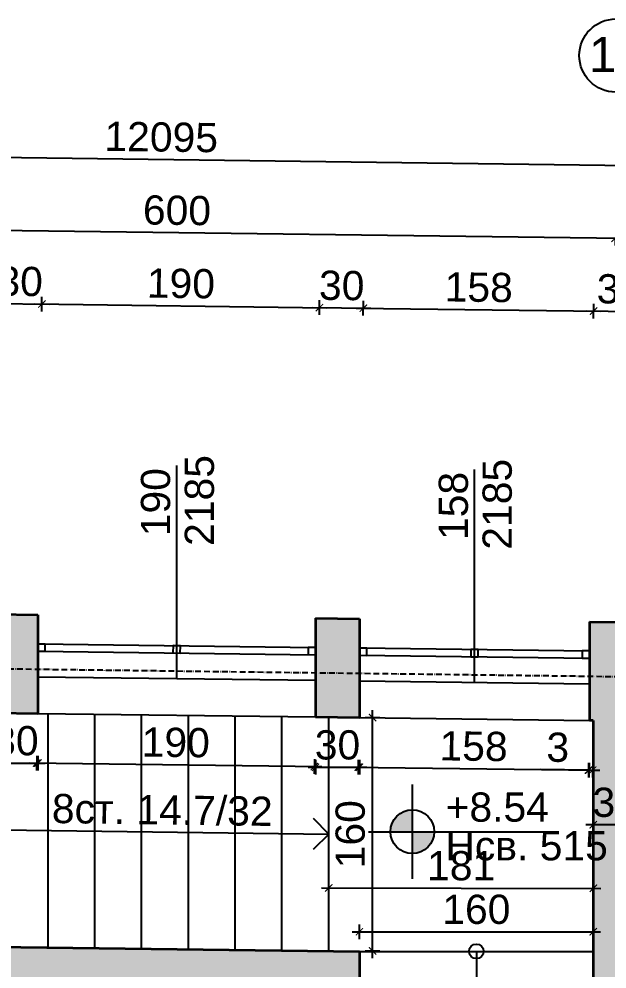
# Model space of a CAD drawing. Header units: inches. Extents: x -72385 to 39588, y -6525 to 66685.
# Drawn here: x -46363 to -45960, y 9829 to 10479 of the extents above; entities that cross this region are included whole.
import ezdxf

# ---------------------------------------------------------------- set-up
doc = ezdxf.new("R2010")
doc.units = ezdxf.units.IN
doc.header["$MEASUREMENT"] = 0
doc.linetypes.add('DashDot', pattern=[0.6, 0.4, -0.1, 0, -0.1])
for name, color, linetype, lineweight in [('Изгледни линии', 253, 'Continuous', 25), ('Надписи Hсв', 252, 'Continuous', 25), ('Надписи коти външни', 252, 'Continuous', 25), ('Надписи коти вътрешни', 252, 'Continuous', 25), ('Надписи нива', 252, 'Continuous', 25), ('Надписи Оси', 252, 'Continuous', 25), ('Надписи прозорци', 252, 'Continuous', 25), ('Оси', 252, 'DashDot', 25), ('Прозорци', 251, 'Continuous', 25), ('Разрезни линии', 7, 'Continuous', 35), ('Щрих стени', 254, 'Continuous', 25)]:
    doc.layers.add(name, color=color, linetype=linetype, lineweight=lineweight)
doc.styles.add('Arial Regular', font='arial.ttf')
doc.styles.get("Standard").update_dxf_attribs({"font": 'arial.ttf'})
doc.dimstyles.new('Annotative', dxfattribs={"dimscale": 0, "dimtxt": 20, "dimasz": 5, "dimexe": 5, "dimexo": 5, "dimgap": 5, "dimtad": 1, "dimdec": 0, "dimzin": 0, "dimdsep": 46, "dimtxsty": 'Standard', "dimblk": 'ARCHTICK', "dimcen": 5, "dimdle": 5, "dimadec": 0, "dimazin": 0, "dimtfac": 1, "dimtdec": 0, "dimtofl": 0, "dimtmove": 0, "dimatfit": 3, "dimldrblk": 'ARCHTICK', "dimfxl": 5, "dimfxlon": 1, "dimtolj": 1, "dimtzin": 0, "dimarcsym": 1})

# ---------------------------------------------------------------- blocks, each defined once
blk = doc.blocks.new('_ArchTick')
at = {"color": 0, "linetype": 'ByBlock', "const_width": 0.15}
blk.add_lwpolyline([(-0.5, -0.5), (0.5, 0.5)], dxfattribs=at)
blk = doc.blocks.new('*D2317')
at = {"layer": 'Defpoints', "color": 0, "ltscale": 50, "transparency": 16777216}
for p in [(-46349.84, 10034.02), (-46159.84, 10031.6), (-46160.65, 9967.6)]:
    blk.add_point(p, dxfattribs=at)
at = {"layer": 'Надписи коти вътрешни', "color": 0, "lineweight": -2, "ltscale": 50, "transparency": 16777216}
for p, q in [((-46355.65, 9970.08), (-46155.65, 9967.54)), ((-46350.59, 9975.02), (-46350.72, 9965.02)), ((-46160.59, 9972.6), (-46160.72, 9962.6))]:
    blk.add_line(p, q, dxfattribs=at)
at = {"layer": 'Надписи коти вътрешни', "color": 0, "lineweight": -2, "ltscale": 50, "transparency": 16777216, "xscale": 5, "yscale": 5, "zscale": 5}
for p, rotation in [((-46350.65, 9970.02), 179.2706286525462), ((-46160.65, 9967.6), 359.2706286525462)]:
    blk.add_blockref('_ArchTick', p, dxfattribs=dict(at, rotation=rotation))
at = {"layer": 'Надписи коти вътрешни', "color": 0, "ltscale": 50, "transparency": 16777216, "insert": (-46255.46, 9984.02), "char_height": 20, "attachment_point": 5, "rotation": 359.27063}
blk.add_mtext('\\A1;190', dxfattribs=at)
blk = doc.blocks.new('*D2318')
at = {"layer": 'Defpoints', "color": 0, "ltscale": 50, "transparency": 16777216}
for p in [(-46379.84, 10004.41), (-46349.84, 10004.03), (-46349.84, 9969.95)]:
    blk.add_point(p, dxfattribs=at)
at = {"layer": 'Надписи коти вътрешни', "color": 0, "lineweight": -2, "ltscale": 50, "transparency": 16777216}
for p, q in [((-46384.84, 9969.95), (-46344.84, 9969.95)), ((-46379.84, 9974.95), (-46379.84, 9964.95)), ((-46349.84, 9974.95), (-46349.84, 9964.95))]:
    blk.add_line(p, q, dxfattribs=at)
at = {"layer": 'Надписи коти вътрешни', "color": 0, "lineweight": -2, "ltscale": 50, "transparency": 16777216, "xscale": 5, "yscale": 5, "zscale": 5, "rotation": 180}
blk.add_blockref('_ArchTick', (-46379.84, 9969.95), dxfattribs=at)
at = {"layer": 'Надписи коти вътрешни', "color": 0, "lineweight": -2, "ltscale": 50, "transparency": 16777216, "xscale": 5, "yscale": 5, "zscale": 5}
blk.add_blockref('_ArchTick', (-46349.84, 9969.95), dxfattribs=at)
at = {"layer": 'Надписи коти вътрешни', "color": 0, "ltscale": 50, "transparency": 16777216, "insert": (-46364.84, 9985.17), "char_height": 20, "attachment_point": 5}
blk.add_mtext('\\A1;30', dxfattribs=at)
blk = doc.blocks.new('*D2313')
at = {"layer": 'Defpoints', "color": 0, "ltscale": 50, "transparency": 16777216}
for p in [(-46129.84, 10031.22), (-45972.34, 10029.21), (-45973.15, 9965.21)]:
    blk.add_point(p, dxfattribs=at)
at = {"layer": 'Надписи коти вътрешни', "color": 0, "lineweight": -2, "ltscale": 50, "transparency": 16777216}
for p, q in [((-46130.59, 9972.22), (-46130.72, 9962.22)), ((-45973.09, 9970.21), (-45973.22, 9960.21)), ((-46135.65, 9967.28), (-45968.15, 9965.15))]:
    blk.add_line(p, q, dxfattribs=at)
at = {"layer": 'Надписи коти вътрешни', "color": 0, "lineweight": -2, "ltscale": 50, "transparency": 16777216, "xscale": 5, "yscale": 5, "zscale": 5}
for p, rotation in [((-46130.65, 9967.22), 179.2706286525449), ((-45973.15, 9965.21), 359.2706286525449)]:
    blk.add_blockref('_ArchTick', p, dxfattribs=dict(at, rotation=rotation))
at = {"layer": 'Надписи коти вътрешни', "color": 0, "ltscale": 50, "transparency": 16777216, "insert": (-46051.71, 9981.43), "char_height": 20, "attachment_point": 5, "rotation": 359.27063}
blk.add_mtext('\\A1;158', dxfattribs=at)
blk = doc.blocks.new('*D2314')
at = {"layer": 'Defpoints', "color": 0, "ltscale": 50, "transparency": 16777216}
for p in [(-46159.84, 10001.61), (-46129.84, 10001.21), (-46129.84, 9967.1)]:
    blk.add_point(p, dxfattribs=at)
at = {"layer": 'Надписи коти вътрешни', "color": 0, "lineweight": -2, "ltscale": 50, "transparency": 16777216}
for p, q in [((-46159.84, 9972.1), (-46159.84, 9962.1)), ((-46129.84, 9972.1), (-46129.84, 9962.1)), ((-46164.84, 9967.1), (-46124.84, 9967.1))]:
    blk.add_line(p, q, dxfattribs=at)
at = {"layer": 'Надписи коти вътрешни', "color": 0, "lineweight": -2, "ltscale": 50, "transparency": 16777216, "xscale": 5, "yscale": 5, "zscale": 5, "rotation": 180}
blk.add_blockref('_ArchTick', (-46159.84, 9967.1), dxfattribs=at)
at = {"layer": 'Надписи коти вътрешни', "color": 0, "lineweight": -2, "ltscale": 50, "transparency": 16777216, "xscale": 5, "yscale": 5, "zscale": 5}
blk.add_blockref('_ArchTick', (-46129.84, 9967.1), dxfattribs=at)
at = {"layer": 'Надписи коти вътрешни', "color": 0, "ltscale": 50, "transparency": 16777216, "insert": (-46144.84, 9982.31), "char_height": 20, "attachment_point": 5}
blk.add_mtext('\\A1;30', dxfattribs=at)
blk = doc.blocks.new('*D2315')
at = {"layer": 'Defpoints', "color": 0, "ltscale": 50, "transparency": 16777216}
for p in [(-45972.34, 9999.21), (-45969.84, 9999.18), (-45972.77, 9965.21)]:
    blk.add_point(p, dxfattribs=at)
at = {"layer": 'Надписи коти вътрешни', "color": 0, "lineweight": -2, "ltscale": 50, "transparency": 16777216}
for p, q in [((-45972.71, 9970.21), (-45972.83, 9960.21)), ((-45970.21, 9970.18), (-45970.33, 9960.18)), ((-45972.77, 9965.21), (-46005.86, 9965.63)), ((-45970.27, 9965.18), (-45965.27, 9965.11))]:
    blk.add_line(p, q, dxfattribs=at)
at = {"layer": 'Надписи коти вътрешни', "color": 0, "lineweight": -2, "ltscale": 50, "transparency": 16777216, "xscale": 5, "yscale": 5, "zscale": 5}
for p, rotation in [((-45972.77, 9965.21), 359.2706286525879), ((-45970.27, 9965.18), 179.2706286525879)]:
    blk.add_blockref('_ArchTick', p, dxfattribs=dict(at, rotation=rotation))
at = {"layer": 'Надписи коти вътрешни', "color": 0, "ltscale": 50, "transparency": 16777216, "insert": (-45994.12, 9980.7), "char_height": 20, "attachment_point": 5, "rotation": 359.27063}
blk.add_mtext('\\A1;3', dxfattribs=at)
blk = doc.blocks.new('*D2333')
at = {"layer": 'Defpoints', "color": 0, "ltscale": 50, "transparency": 16777216}
for p in [(-45969.84, 9854.6), (-46129.84, 9841.2), (-45969.84, 9841.2)]:
    blk.add_point(p, dxfattribs=at)
at = {"layer": 'Надписи коти вътрешни', "color": 0, "lineweight": -2, "ltscale": 50, "transparency": 16777216}
for p, q in [((-46129.84, 9849.6), (-46129.84, 9859.6)), ((-45969.84, 9849.6), (-45969.84, 9859.6)), ((-46134.84, 9854.6), (-45964.84, 9854.6))]:
    blk.add_line(p, q, dxfattribs=at)
at = {"layer": 'Надписи коти вътрешни', "color": 0, "lineweight": -2, "ltscale": 50, "transparency": 16777216, "xscale": 5, "yscale": 5, "zscale": 5, "rotation": 180}
blk.add_blockref('_ArchTick', (-46129.84, 9854.6), dxfattribs=at)
at = {"layer": 'Надписи коти вътрешни', "color": 0, "lineweight": -2, "ltscale": 50, "transparency": 16777216, "xscale": 5, "yscale": 5, "zscale": 5}
blk.add_blockref('_ArchTick', (-45969.84, 9854.6), dxfattribs=at)
at = {"layer": 'Надписи коти вътрешни', "color": 0, "ltscale": 50, "transparency": 16777216, "insert": (-46049.84, 9869.81), "char_height": 20, "attachment_point": 5}
blk.add_mtext('\\A1;160', dxfattribs=at)
blk = doc.blocks.new('*D2334')
at = {"layer": 'Defpoints', "color": 0, "ltscale": 50, "transparency": 16777216}
for p in [(-46150.84, 10001.17), (-46120.83, 10001.17), (-46150.84, 9841.47)]:
    blk.add_point(p, dxfattribs=at)
at = {"layer": 'Надписи коти вътрешни', "color": 0, "lineweight": -2, "ltscale": 50, "transparency": 16777216}
for p, q in [((-46120.83, 9836.47), (-46120.83, 10006.17)), ((-46125.83, 10001.17), (-46115.83, 10001.17)), ((-46125.83, 9841.47), (-46115.83, 9841.47))]:
    blk.add_line(p, q, dxfattribs=at)
at = {"layer": 'Надписи коти вътрешни', "color": 0, "lineweight": -2, "ltscale": 50, "transparency": 16777216, "xscale": 5, "yscale": 5, "zscale": 5}
for p, rotation in [((-46120.83, 10001.17), 90), ((-46120.83, 9841.47), 270)]:
    blk.add_blockref('_ArchTick', p, dxfattribs=dict(at, rotation=rotation))
at = {"layer": 'Надписи коти вътрешни', "color": 0, "ltscale": 50, "transparency": 16777216, "insert": (-46136.04, 9921.32), "char_height": 20, "attachment_point": 5, "rotation": 90}
blk.add_mtext('\\A1;160', dxfattribs=at)
blk = doc.blocks.new('*D2335')
at = {"layer": 'Defpoints', "color": 0, "ltscale": 50, "transparency": 16777216}
for p in [(-45969.77, 9884.31), (-46150.84, 9841.47), (-45969.84, 9841.2)]:
    blk.add_point(p, dxfattribs=at)
at = {"layer": 'Надписи коти вътрешни', "color": 0, "lineweight": -2, "ltscale": 50, "transparency": 16777216}
for p, q in [((-46150.78, 9879.57), (-46150.77, 9889.57)), ((-45969.78, 9879.31), (-45969.77, 9889.31)), ((-46155.77, 9884.58), (-45964.77, 9884.3))]:
    blk.add_line(p, q, dxfattribs=at)
at = {"layer": 'Надписи коти вътрешни', "color": 0, "lineweight": -2, "ltscale": 50, "transparency": 16777216, "xscale": 5, "yscale": 5, "zscale": 5}
for p, rotation in [((-46150.77, 9884.57), 179.9153722951417), ((-45969.77, 9884.31), 359.9153722951417)]:
    blk.add_blockref('_ArchTick', p, dxfattribs=dict(at, rotation=rotation))
at = {"layer": 'Надписи коти вътрешни', "color": 0, "ltscale": 50, "transparency": 16777216, "insert": (-46060.25, 9899.65), "char_height": 20, "attachment_point": 5, "rotation": 359.91537}
blk.add_mtext('\\A1;181', dxfattribs=at)
blk = doc.blocks.new('*D6177')
at = {"layer": 'Defpoints', "color": 0, "ltscale": 50, "transparency": 16777216}
for p in [(-46157.13, 10281.58), (-46349.84, 10071.52), (-46159.84, 10069.1)]:
    blk.add_point(p, dxfattribs=at)
at = {"layer": 'Надписи коти външни', "color": 0, "lineweight": -2, "ltscale": 50, "transparency": 16777216}
for p, q in [((-46347.2, 10279), (-46347.07, 10289)), ((-46352.13, 10284.07), (-46152.13, 10281.52)), ((-46157.2, 10276.59), (-46157.07, 10286.58))]:
    blk.add_line(p, q, dxfattribs=at)
at = {"layer": 'Надписи коти външни', "color": 0, "lineweight": -2, "ltscale": 50, "transparency": 16777216, "xscale": 5, "yscale": 5, "zscale": 5}
for p, rotation in [((-46347.13, 10284), 179.2706286525463), ((-46157.13, 10281.58), 359.2706286525462)]:
    blk.add_blockref('_ArchTick', p, dxfattribs=dict(at, rotation=rotation))
at = {"layer": 'Надписи коти външни', "color": 0, "ltscale": 50, "transparency": 16777216, "insert": (-46251.94, 10298), "char_height": 20, "attachment_point": 5, "rotation": 359.27063}
blk.add_mtext('\\A1;190', dxfattribs=at)
blk = doc.blocks.new('*D6178')
at = {"layer": 'Defpoints', "color": 0, "ltscale": 50, "transparency": 16777216}
for p in [(-46127.13, 10281.2), (-46159.84, 10069.1), (-46129.84, 10068.72)]:
    blk.add_point(p, dxfattribs=at)
at = {"layer": 'Надписи коти външни', "color": 0, "lineweight": -2, "ltscale": 50, "transparency": 16777216}
for p, q in [((-46162.13, 10281.65), (-46122.13, 10281.14)), ((-46157.2, 10276.59), (-46157.07, 10286.58)), ((-46127.2, 10276.2), (-46127.07, 10286.2))]:
    blk.add_line(p, q, dxfattribs=at)
at = {"layer": 'Надписи коти външни', "color": 0, "lineweight": -2, "ltscale": 50, "transparency": 16777216, "xscale": 5, "yscale": 5, "zscale": 5}
for p, rotation in [((-46157.13, 10281.58), 179.2706286525466), ((-46127.13, 10281.2), 359.2706286525466)]:
    blk.add_blockref('_ArchTick', p, dxfattribs=dict(at, rotation=rotation))
at = {"layer": 'Надписи коти външни', "color": 0, "ltscale": 50, "transparency": 16777216, "insert": (-46141.94, 10296.61), "char_height": 20, "attachment_point": 5, "rotation": 359.27063}
blk.add_mtext('\\A1;30', dxfattribs=at)
blk = doc.blocks.new('*D6163')
at = {"layer": 'Defpoints', "color": 0, "ltscale": 50, "transparency": 16777216}
for p in [(-45969.63, 10279.2), (-46129.84, 10068.72), (-45972.34, 10066.72)]:
    blk.add_point(p, dxfattribs=at)
at = {"layer": 'Надписи коти външни', "color": 0, "lineweight": -2, "ltscale": 50, "transparency": 16777216}
for p, q in [((-46127.2, 10276.2), (-46127.07, 10286.2)), ((-45969.7, 10274.2), (-45969.57, 10284.2)), ((-46132.13, 10281.27), (-45964.63, 10279.13))]:
    blk.add_line(p, q, dxfattribs=at)
at = {"layer": 'Надписи коти външни', "color": 0, "lineweight": -2, "ltscale": 50, "transparency": 16777216, "xscale": 5, "yscale": 5, "zscale": 5}
for p, rotation in [((-46127.13, 10281.2), 179.2706286525469), ((-45969.63, 10279.2), 359.2706286525469)]:
    blk.add_blockref('_ArchTick', p, dxfattribs=dict(at, rotation=rotation))
at = {"layer": 'Надписи коти външни', "color": 0, "ltscale": 50, "transparency": 16777216, "insert": (-46048.19, 10295.41), "char_height": 20, "attachment_point": 5, "rotation": 359.27063}
blk.add_mtext('\\A1;158', dxfattribs=at)
blk = doc.blocks.new('*D6164')
at = {"layer": 'Defpoints', "color": 0, "ltscale": 50, "transparency": 16777216}
for p in [(-45934.63, 10278.75), (-45972.34, 10066.72), (-45937.34, 10066.27)]:
    blk.add_point(p, dxfattribs=at)
at = {"layer": 'Надписи коти външни', "color": 0, "lineweight": -2, "ltscale": 50, "transparency": 16777216}
for p, q in [((-45969.7, 10274.2), (-45969.57, 10284.2)), ((-45934.7, 10273.75), (-45934.57, 10283.75)), ((-45974.63, 10279.26), (-45929.63, 10278.69))]:
    blk.add_line(p, q, dxfattribs=at)
at = {"layer": 'Надписи коти външни', "color": 0, "lineweight": -2, "ltscale": 50, "transparency": 16777216, "xscale": 5, "yscale": 5, "zscale": 5}
for p, rotation in [((-45969.63, 10279.2), 179.2706286525403), ((-45934.63, 10278.75), 359.2706286525403)]:
    blk.add_blockref('_ArchTick', p, dxfattribs=dict(at, rotation=rotation))
at = {"layer": 'Надписи коти външни', "color": 0, "ltscale": 50, "transparency": 16777216, "insert": (-45951.94, 10294.19), "char_height": 20, "attachment_point": 5, "rotation": 359.27063}
blk.add_mtext('\\A1;35', dxfattribs=at)
blk = doc.blocks.new('*D6165')
at = {"layer": 'Defpoints', "color": 0, "ltscale": 50, "transparency": 16777216}
for p in [(-46347.13, 10284), (-46379.84, 10071.9), (-46349.84, 10071.52)]:
    blk.add_point(p, dxfattribs=at)
at = {"layer": 'Надписи коти външни', "color": 0, "lineweight": -2, "ltscale": 50, "transparency": 16777216}
for p, q in [((-46377.2, 10279.39), (-46377.07, 10289.39)), ((-46347.2, 10279), (-46347.07, 10289)), ((-46382.13, 10284.45), (-46342.13, 10283.94))]:
    blk.add_line(p, q, dxfattribs=at)
at = {"layer": 'Надписи коти външни', "color": 0, "lineweight": -2, "ltscale": 50, "transparency": 16777216, "xscale": 5, "yscale": 5, "zscale": 5}
for p, rotation in [((-46377.13, 10284.39), 179.270628652546), ((-46347.13, 10284), 359.2706286525461)]:
    blk.add_blockref('_ArchTick', p, dxfattribs=dict(at, rotation=rotation))
at = {"layer": 'Надписи коти външни', "color": 0, "ltscale": 50, "transparency": 16777216, "insert": (-46361.94, 10299.41), "char_height": 20, "attachment_point": 5, "rotation": 359.27063}
blk.add_mtext('\\A1;30', dxfattribs=at)
blk = doc.blocks.new('*D6204')
at = {"layer": 'Defpoints', "color": 0, "ltscale": 50, "transparency": 16777216}
for p in [(-46554.84, 10336.65), (-46554.84, 10336.65), (-45954.84, 10329.01)]:
    blk.add_point(p, dxfattribs=at)
at = {"layer": 'Надписи коти външни', "color": 0, "lineweight": -2, "ltscale": 50, "transparency": 16777216}
for p, q in [((-46554.84, 10336.65), (-46554.77, 10341.65)), ((-45949.84, 10328.95), (-46559.84, 10336.72)), ((-45954.84, 10329.01), (-45954.9, 10324.01))]:
    blk.add_line(p, q, dxfattribs=at)
at = {"layer": 'Надписи коти външни', "color": 0, "lineweight": -2, "ltscale": 50, "transparency": 16777216, "xscale": 5, "yscale": 5, "zscale": 5}
for p, rotation in [((-46554.84, 10336.65), 179.2706286525431), ((-45954.84, 10329.01), 359.2706286525431)]:
    blk.add_blockref('_ArchTick', p, dxfattribs=dict(at, rotation=rotation))
at = {"layer": 'Надписи коти външни', "color": 0, "ltscale": 50, "transparency": 16777216, "insert": (-46254.64, 10348.04), "char_height": 20, "attachment_point": 5, "rotation": 359.27063}
blk.add_mtext('\\A1;600', dxfattribs=at)
blk = doc.blocks.new('*D6241')
at = {"layer": 'Defpoints', "color": 0, "ltscale": 50, "transparency": 16777216}
for p in [(-40218.1, 10305.99), (-52317.34, 10127.49), (-40222.34, 9973.51)]:
    blk.add_point(p, dxfattribs=at)
at = {"layer": 'Надписи коти външни', "color": 0, "lineweight": -2, "ltscale": 50, "transparency": 16777216}
for p, q in [((-52313.17, 10454.96), (-52313.04, 10464.96)), ((-52318.1, 10460.03), (-40213.11, 10305.92)), ((-40218.17, 10300.99), (-40218.04, 10310.99))]:
    blk.add_line(p, q, dxfattribs=at)
at = {"layer": 'Надписи коти външни', "color": 0, "lineweight": -2, "ltscale": 50, "transparency": 16777216, "xscale": 5, "yscale": 5, "zscale": 5}
for p, rotation in [((-52313.1, 10459.96), 179.2706286525472), ((-40218.1, 10305.99), 359.2706286525473)]:
    blk.add_blockref('_ArchTick', p, dxfattribs=dict(at, rotation=rotation))
at = {"layer": 'Надписи коти външни', "color": 0, "ltscale": 50, "transparency": 16777216, "insert": (-46265.41, 10398.18), "char_height": 20, "attachment_point": 5, "rotation": 359.27063}
blk.add_mtext('\\A1;12095', dxfattribs=at)
blk = doc.blocks.new('*D7873')
at = {"layer": 'Defpoints', "color": 0, "ltscale": 10, "transparency": 16777216}
for p in [(-45969.84, 9943.88), (-45939.84, 9943.88), (-45969.84, 9927.82)]:
    blk.add_point(p, dxfattribs=at)
at = {"layer": 'Надписи коти вътрешни', "color": 0, "lineweight": -2, "ltscale": 10, "transparency": 16777216}
for p, q in [((-45969.84, 9932.82), (-45969.84, 9922.82)), ((-45939.84, 9932.82), (-45939.84, 9922.82)), ((-45934.84, 9927.82), (-45974.84, 9927.82))]:
    blk.add_line(p, q, dxfattribs=at)
at = {"layer": 'Надписи коти вътрешни', "color": 0, "lineweight": -2, "ltscale": 10, "transparency": 16777216, "xscale": 5, "yscale": 5, "zscale": 5, "rotation": 180}
blk.add_blockref('_ArchTick', (-45969.84, 9927.82), dxfattribs=at)
at = {"layer": 'Надписи коти вътрешни', "color": 0, "lineweight": -2, "ltscale": 10, "transparency": 16777216, "xscale": 5, "yscale": 5, "zscale": 5}
blk.add_blockref('_ArchTick', (-45939.84, 9927.82), dxfattribs=at)
at = {"layer": 'Надписи коти вътрешни', "color": 0, "ltscale": 10, "transparency": 16777216, "insert": (-45954.84, 9943.04), "char_height": 20, "attachment_point": 5}
blk.add_mtext('\\A1;30', dxfattribs=at)

msp = doc.modelspace()

# ---------------------------------------------------------------- hatches: boundary and pattern name
at = {"layer": 'Надписи нива', "ltscale": 50}
h = msp.add_hatch(color=256, dxfattribs=at)
h.dxf.hatch_style = 1
h.paths.add_polyline_path([(-46093.65, 9908.04, 0.414214), (-46078.65, 9923.04), (-46093.65, 9923.04)])
h.paths.add_polyline_path([(-46093.65, 9923.04), (-46093.65, 9938.04, 0.414214), (-46108.65, 9923.04)])
at = {"layer": 'Щрих стени', "ltscale": 10}
h = msp.add_hatch(color=256, dxfattribs=at)
h.dxf.hatch_style = 1
h.paths.add_polyline_path([(-47039.84, 9457.75), (-47139.84, 9459.03), (-47139.84, 10001.57), (-47137.34, 10001.54), (-47137.34, 10061.54), (-47202.34, 10062.37), (-47202.34, 9224.8), (-47139.84, 9224.01), (-47139.84, 9429.03), (-47039.84, 9427.75)])
h.paths.add_polyline_path([(-46749.84, 9454.06), (-46839.84, 9455.21), (-46839.84, 10022.75), (-46837.34, 10022.72), (-46837.34, 10057.73), (-46872.34, 10058.17), (-46872.34, 10023.17), (-46869.84, 10023.14), (-46869.84, 9455.59), (-46939.84, 9456.48), (-46939.84, 9426.48), (-46749.84, 9424.06)])
h.paths.add_polyline_path([(-46539.84, 10006.43), (-46537.34, 10006.4), (-46537.34, 10073.91), (-46572.34, 10074.35), (-46572.34, 10006.85), (-46569.84, 10006.82), (-46569.84, 9471.77), (-46589.84, 9472.03), (-46589.84, 9452.03), (-46649.84, 9452.79), (-46649.84, 9422.79), (-46539.84, 9421.39)])
h.paths.add_polyline_path([(-46339.84, 9448.84), (-46349.84, 9448.97), (-46349.84, 9814), (-46159.84, 9811.58), (-46159.84, 9446.55), (-46179.84, 9446.81), (-46179.84, 9416.8), (-46129.84, 9416.17), (-46129.84, 9841.2), (-46379.84, 9844.38), (-46379.84, 9419.35), (-46339.84, 9418.84)])
h.paths.add_polyline_path([(-46349.84, 10071.52), (-46379.84, 10071.9), (-46379.84, 10004.4), (-46349.84, 10004.02)])
h.paths.add_polyline_path([(-46129.84, 10068.72), (-46159.84, 10069.1), (-46159.84, 10001.6), (-46129.84, 10001.21)])
h.paths.add_polyline_path([(-45937.34, 10066.27), (-45972.34, 10066.72), (-45972.34, 9999.21), (-45969.84, 9999.18), (-45969.84, 9414.13), (-45909.84, 9413.37), (-45909.84, 9443.37), (-45919.84, 9443.5), (-45919.84, 9463.5), (-45939.84, 9463.75), (-45939.84, 9563.76), (-45909.84, 9563.38), (-45909.84, 9578.38), (-45939.84, 9578.76), (-45939.84, 9668.77), (-45804.84, 9667.05), (-45804.84, 9577.04), (-45809.84, 9577.11), (-45809.84, 9562.11), (-45804.84, 9562.04), (-45804.84, 9442.03), (-45809.84, 9442.1), (-45809.84, 9412.09), (-45779.84, 9411.71), (-45779.84, 9441.71), (-45789.84, 9441.84), (-45789.84, 9666.86), (-45779.84, 9666.73), (-45779.84, 9681.73), (-45939.84, 9683.77), (-45939.84, 9998.8), (-45937.34, 9998.76)])
h.paths.add_polyline_path([(-45549.84, 9438.79), (-45639.84, 9439.93), (-45639.84, 10007.48), (-45637.34, 10007.45), (-45637.34, 10042.45), (-45672.34, 10042.89), (-45672.34, 10007.89), (-45669.84, 10007.86), (-45669.84, 9680.33), (-45679.84, 9680.46), (-45679.84, 9665.46), (-45669.84, 9665.33), (-45669.84, 9440.31), (-45679.84, 9440.44), (-45679.84, 9410.44), (-45549.84, 9408.78)])
h.paths.add_polyline_path([(-45339.84, 8798.56), (-45319.84, 8798.31), (-45319.84, 8828.31), (-45339.84, 8828.56), (-45339.84, 9036.08), (-45369.84, 9036.46), (-45369.84, 8846.45), (-45389.84, 8846.7), (-45389.84, 8836.7), (-45449.84, 8837.46), (-45449.84, 8807.46), (-45369.84, 8806.44), (-45369.84, 8736.44), (-45429.84, 8737.2), (-45429.84, 8607.19), (-45369.84, 8606.43), (-45369.84, 8263.9), (-45372.34, 8203.93), (-45337.34, 8203.48), (-45337.34, 8263.49), (-45339.84, 8263.52)])
h.paths.add_polyline_path([(-45549.84, 8838.74), (-46049.84, 8845.1), (-46049.84, 8815.1), (-45972.34, 8814.11), (-45972.34, 8804.11), (-45937.34, 8803.67), (-45937.34, 8813.67), (-45669.84, 8810.26), (-45669.84, 8252.72), (-45672.34, 8207.75), (-45637.34, 8207.3), (-45637.34, 8252.3), (-45639.84, 8252.34), (-45639.84, 8809.88), (-45549.84, 8808.74)])
h.paths.add_polyline_path([(-46149.84, 8846.38), (-46649.84, 8852.74), (-46649.84, 8822.74), (-46592.34, 8822.01), (-46592.34, 8792), (-46537.34, 8791.3), (-46537.34, 8821.31), (-46149.84, 8816.37)])
h.paths.add_polyline_path([(-46749.84, 8854.01), (-46949.84, 8856.56), (-46949.84, 8826.56), (-46869.84, 8825.54), (-46869.84, 8267.99), (-46872.34, 8223.02), (-46837.34, 8222.58), (-46837.34, 8267.58), (-46839.84, 8267.61), (-46839.84, 8825.16), (-46749.84, 8824.01)])
h.paths.add_polyline_path([(-47049.84, 8857.83), (-47119.84, 8858.72), (-47119.84, 8868.73), (-47139.84, 8868.98), (-47139.84, 9064), (-47202.34, 9064.79), (-47202.34, 8849.77), (-47212.34, 8849.9), (-47212.34, 8829.9), (-47202.34, 8829.77), (-47202.34, 8227.22), (-47137.34, 8226.4), (-47137.34, 8286.4), (-47139.84, 8286.43), (-47139.84, 8828.98), (-47049.84, 8827.83)])
h.paths.add_polyline_path([(-46537.34, 8263.76), (-46572.34, 8264.21), (-46572.34, 8219.2), (-46537.34, 8218.76)])
h.paths.add_polyline_path([(-46237.34, 8299.95), (-46272.34, 8300.39), (-46272.34, 8215.38), (-46237.34, 8214.94)])
h.paths.add_polyline_path([(-45937.34, 8256.12), (-45972.34, 8256.57), (-45972.34, 8211.56), (-45937.34, 8211.12)], flags=17)

# ---------------------------------------------------------------- linework, layer by layer
at = {"layer": 'Изгледни линии', "ltscale": 50}
for p, q in [((-46349.84, 10029.02), (-46159.84, 10026.6)), ((-46129.84, 10026.22), (-45972.34, 10024.21)), ((-46349.84, 10004.02), (-46159.84, 10001.6)), ((-46342.84, 9843.91), (-46342.84, 10003.93)), ((-46310.84, 9843.51), (-46310.84, 10003.52)), ((-46278.84, 9843.1), (-46278.84, 10003.11)), ((-46246.84, 9842.69), (-46246.84, 10002.7)), ((-46214.84, 9842.28), (-46214.84, 10002.3)), ((-46182.84, 9841.88), (-46182.84, 10001.89)), ((-46150.84, 9841.47), (-46150.84, 10001.17)), ((-46129.84, 10001.21), (-45972.34, 9999.21)), ((-46129.84, 9841.2), (-45969.84, 9841.2))]:
    msp.add_line(p, q, dxfattribs=at)
at = {"layer": 'Надписи нива', "ltscale": 50}
for p, q in [((-46093.65, 9955.37), (-46093.65, 9890.85)), ((-46150.84, 9921.32), (-46161.3, 9932.07)), ((-46374.84, 9924.33), (-46150.84, 9921.32)), ((-46150.84, 9921.32), (-46161.59, 9910.86)), ((-46123.65, 9923.04), (-45993.65, 9923.04)), ((-46049.84, 9841.2), (-46049.84, 9425.2))]:
    msp.add_line(p, q, dxfattribs=at)
for centre, radius in [((-46093.65, 9923.04), 15), ((-46049.84, 9841.2), 5)]:
    msp.add_circle(centre, radius, dxfattribs=at)
at = {"layer": 'Надписи Оси', "ltscale": 50}
msp.add_circle((-45954.4, 10454.02), 25, dxfattribs=at)
at = {"layer": 'Надписи прозорци', "ltscale": 50}
for p, q in [((-46254.84, 10027.81), (-46254.84, 10173.46)), ((-46051.09, 10025.21), (-46051.09, 10170.87))]:
    msp.add_line(p, q, dxfattribs=at)
at = {"layer": 'Оси', "ltscale": 10}
msp.add_line((-39839.84, 9951.14), (-52699.84, 10114.86), dxfattribs=at)
at = {"layer": 'Прозорци', "ltscale": 50}
for p, q in [((-46349.84, 10051.52), (-46159.84, 10049.1)), ((-46129.84, 10048.72), (-45972.34, 10046.71)), ((-46349.9, 10046.52), (-46159.9, 10044.1)), ((-46129.9, 10043.72), (-45972.34, 10041.71))]:
    msp.add_line(p, q, dxfattribs=at)
for points in [[(-46349.84, 10046.52), (-46344.84, 10046.46), (-46344.77, 10051.45), (-46349.77, 10051.52), (-46349.84, 10046.52)], [(-46257.4, 10045.34), (-46252.4, 10045.28), (-46252.34, 10050.28), (-46257.34, 10050.34), (-46257.4, 10045.34)], [(-46164.9, 10044.16), (-46159.9, 10044.1), (-46159.84, 10049.1), (-46164.84, 10049.16), (-46164.9, 10044.16)], [(-46129.84, 10043.72), (-46124.84, 10043.65), (-46124.77, 10048.65), (-46129.77, 10048.72), (-46129.84, 10043.72)], [(-46053.65, 10042.75), (-46048.65, 10042.68), (-46048.59, 10047.68), (-46053.59, 10047.75), (-46053.65, 10042.75)], [(-45977.4, 10041.78), (-45972.4, 10041.71), (-45972.34, 10046.71), (-45977.34, 10046.78), (-45977.4, 10041.78)]]:
    msp.add_lwpolyline(points, dxfattribs=at)
at = {"layer": 'Разрезни линии', "ltscale": 50}
for p, q in [((-46379.84, 10071.9), (-46349.84, 10071.52)), ((-46349.84, 10071.52), (-46349.84, 10004.02)), ((-46159.84, 10069.1), (-46159.84, 10001.6)), ((-46159.84, 10069.1), (-46129.84, 10068.72)), ((-46129.84, 10068.72), (-46129.84, 10001.21)), ((-45972.34, 10066.72), (-45972.34, 9999.21)), ((-45972.34, 10066.72), (-45937.34, 10066.27)), ((-46379.84, 10004.4), (-46349.84, 10004.02)), ((-46159.84, 10001.6), (-46129.84, 10001.21)), ((-45969.84, 9999.18), (-45972.37, 9999.21)), ((-45969.84, 9999.18), (-45969.84, 9414.13)), ((-46379.84, 9844.38), (-46129.84, 9841.2)), ((-46129.84, 9841.2), (-46129.84, 9416.17))]:
    msp.add_line(p, q, dxfattribs=at)

# ---------------------------------------------------------------- texts
at = {"layer": 'Надписи Hсв', "ltscale": 100, "insert": (-46071.01, 9923.43), "char_height": 20, "width": 180.4891, "attachment_point": 1, "style": 'Arial Regular'}
msp.add_mtext('\\pxt8;Hсв. 515', dxfattribs=at)
at = {"layer": 'Надписи нива', "ltscale": 100, "insert": (-46070.89, 9949.89), "char_height": 20, "width": 180.4891, "attachment_point": 1, "style": 'Arial Regular'}
msp.add_mtext('+8.54', dxfattribs=at)
at = {"layer": 'Надписи нива', "ltscale": 100, "insert": (-46340.08, 9948.98), "char_height": 20, "width": 180.4891, "attachment_point": 1, "rotation": 359.22898, "style": 'Arial Regular'}
msp.add_mtext('8ст. 14.7/32', dxfattribs=at)
at = {"layer": 'Надписи Оси', "ltscale": 100, "insert": (-45967.72, 10466.74), "char_height": 24, "width": 27.2128, "attachment_point": 1, "style": 'Arial Regular'}
msp.add_mtext('\\pxqc;12', dxfattribs=at)
at = {"layer": 'Надписи прозорци', "ltscale": 100, "char_height": 20, "width": 180.4891, "attachment_point": 1, "rotation": 90, "style": 'Arial Regular'}
for s, insert in [('2185', (-46249.35, 10118.56)), ('2185', (-46045.6, 10115.96)), ('190', (-46279.35, 10125.17)), ('158', (-46075.6, 10122.57))]:
    msp.add_mtext(s, dxfattribs=dict(at, insert=insert))

# ---------------------------------------------------------------- dimensions: what is measured, and where the dimension line sits
at = {"layer": 'Надписи коти външни', "ltscale": 50}
dim = msp.add_aligned_dim(p1=(-52317.34, 10127.49), p2=(-40222.34, 9973.51), distance=332.5, text='12095', dimstyle='Annotative', override={"dimscale": 0, "dimtix": 0, "dimtofl": 0, "dimtmove": 0, "dimatfit": 3}, dxfattribs=at)
dim.commit()
dim.dimension.update_dxf_attribs({"geometry": '*D6241', "text_midpoint": (-46265.41, 10398.18)})
for p1, p2, distance, picture, middle in [((-45954.84, 10329.01), (-46554.84, 10336.65), 0, '*D6204', (-46254.64, 10348.04)), ((-46349.84, 10071.52), (-46159.84, 10069.1), 212.5, '*D6177', (-46251.94, 10298)), ((-46129.84, 10068.72), (-45972.34, 10066.72), 212.5, '*D6163', (-46048.19, 10295.41))]:
    dim = msp.add_aligned_dim(p1=p1, p2=p2, distance=distance, dimstyle='Annotative', override={"dimscale": 0, "dimtix": 0, "dimtofl": 0, "dimtmove": 0, "dimatfit": 3}, dxfattribs=at)
    dim.commit()
    dim.dimension.update_dxf_attribs({"geometry": picture, "text_midpoint": middle})
for base, p1, p2, picture, middle in [((-46347.13, 10284), (-46379.84, 10071.9), (-46349.84, 10071.52), '*D6165', (-46362.13, 10284.19)), ((-46127.13, 10281.2), (-46159.84, 10069.1), (-46129.84, 10068.72), '*D6178', (-46142.13, 10281.39)), ((-45934.63, 10278.75), (-45972.34, 10066.72), (-45937.34, 10066.27), '*D6164', (-45952.13, 10278.98))]:
    dim = msp.add_linear_dim(base=base, p1=p1, p2=p2, angle=359.27063, dimstyle='Annotative', override={"dimscale": 0, "dimtix": 0, "dimtofl": 0, "dimtmove": 0, "dimatfit": 3}, dxfattribs=at)
    dim.commit()
    dim.dimension.update_dxf_attribs({"geometry": picture, "text_midpoint": middle, "dimtype": 129})
at = {"layer": 'Надписи коти вътрешни', "ltscale": 50}
for p1, p2, distance, picture, middle in [((-46349.84, 10034.02), (-46159.84, 10031.6), -64, '*D2317', (-46255.46, 9984.02)), ((-46129.84, 10031.22), (-45972.34, 10029.21), -64, '*D2313', (-46051.71, 9981.43)), ((-45969.84, 9999.18), (-45972.34, 9999.21), 34, '*D2315', (-45994.12, 9980.7)), ((-46150.84, 9841.47), (-45969.84, 9841.2), 43.1, '*D2335', (-46060.25, 9899.65))]:
    dim = msp.add_aligned_dim(p1=p1, p2=p2, distance=distance, dimstyle='Annotative', override={"dimscale": 0, "dimtix": 0, "dimtofl": 0, "dimtmove": 0, "dimatfit": 3}, dxfattribs=at)
    dim.commit()
    dim.dimension.update_dxf_attribs({"geometry": picture, "text_midpoint": middle})
for base, p1, p2, picture, middle in [((-46349.84, 9969.95), (-46379.84, 10004.41), (-46349.84, 10004.03), '*D2318', (-46364.84, 9969.95)), ((-46129.84, 9967.1), (-46159.84, 10001.61), (-46129.84, 10001.21), '*D2314', (-46144.84, 9967.1))]:
    dim = msp.add_linear_dim(base=base, p1=p1, p2=p2, dimstyle='Annotative', override={"dimscale": 0, "dimtix": 0, "dimtofl": 0, "dimtmove": 0, "dimatfit": 3}, dxfattribs=at)
    dim.commit()
    dim.dimension.update_dxf_attribs({"geometry": picture, "text_midpoint": middle, "dimtype": 128})
dim = msp.add_linear_dim(base=(-46120.83, 10001.17), p1=(-46150.84, 9841.47), p2=(-46150.84, 10001.17), angle=90, dimstyle='Annotative', override={"dimscale": 0, "dimtix": 0, "dimtofl": 0, "dimtmove": 0, "dimatfit": 3}, dxfattribs=at)
dim.commit()
dim.dimension.update_dxf_attribs({"geometry": '*D2334', "text_midpoint": (-46136.04, 9921.32)})
at = {"layer": 'Надписи коти вътрешни', "ltscale": 10}
dim = msp.add_linear_dim(base=(-45969.84, 9927.82), p1=(-45939.84, 9943.88), p2=(-45969.84, 9943.88), angle=180, dimstyle='Annotative', override={"dimscale": 0, "dimtix": 0, "dimtofl": 0, "dimtmove": 0, "dimatfit": 3}, dxfattribs=at)
dim.commit()
dim.dimension.update_dxf_attribs({"geometry": '*D7873', "text_midpoint": (-45954.84, 9927.82), "dimtype": 129})
at = {"layer": 'Надписи коти вътрешни', "ltscale": 50}
dim = msp.add_linear_dim(base=(-45969.84, 9854.6), p1=(-46129.84, 9841.2), p2=(-45969.84, 9841.2), dimstyle='Annotative', override={"dimscale": 0, "dimtix": 0, "dimtofl": 0, "dimtmove": 0, "dimatfit": 3}, dxfattribs=at)
dim.commit()
dim.dimension.update_dxf_attribs({"geometry": '*D2333', "text_midpoint": (-46049.84, 9869.81)})

doc.saveas('drawing.dxf')
